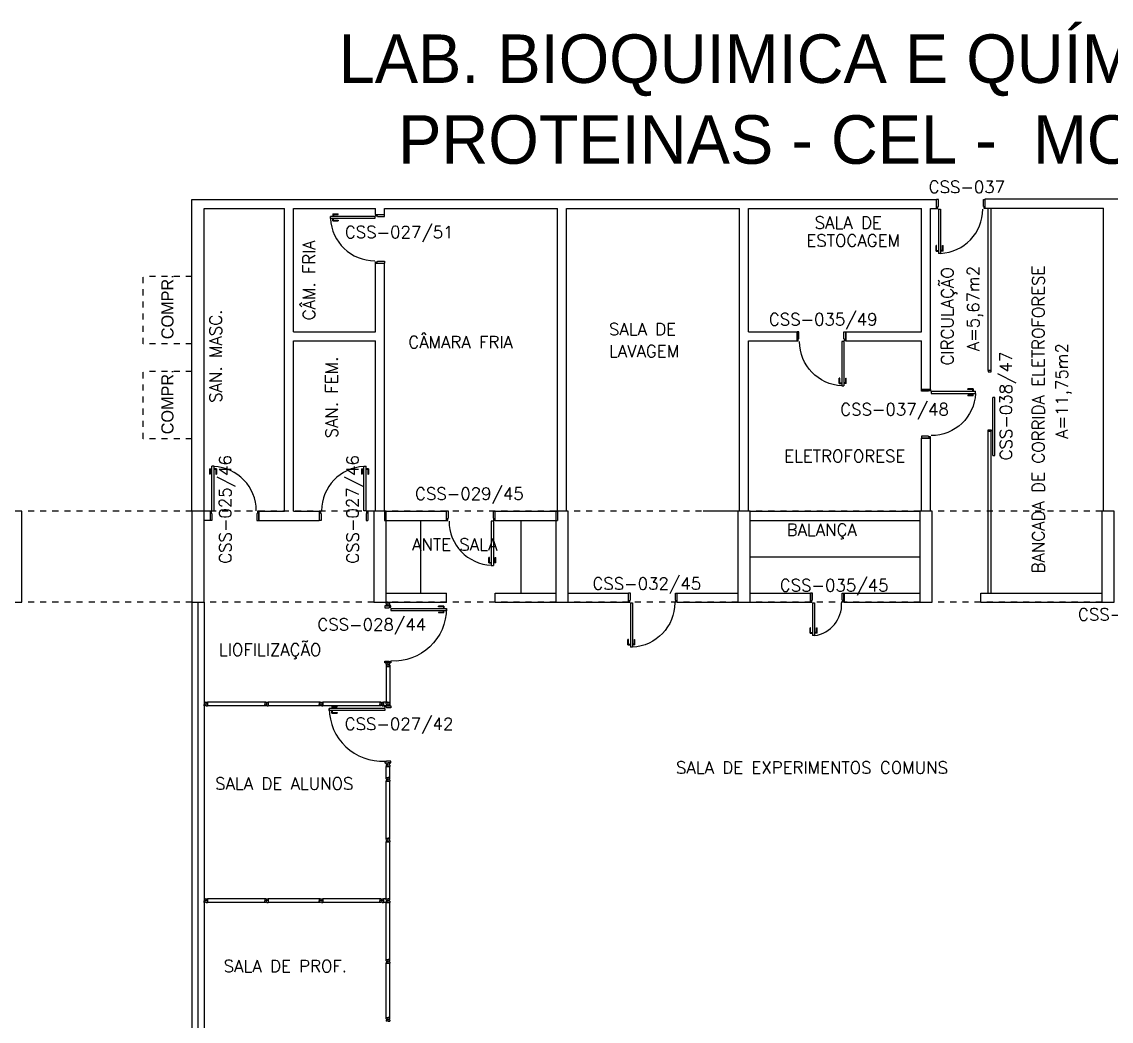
# Model space of a CAD drawing. Extents: x -248 to -11, y 347 to 447.
# Drawn here: x -213.07 to -195.11, y 398.67 to 415.15 of the extents above; entities that cross this region are included whole.
import ezdxf
from ezdxf.enums import TextEntityAlignment as Align

# ---------------------------------------------------------------- set-up
doc = ezdxf.new("R2010")
doc.units = 0
doc.header["$LTSCALE"] = 0.02
doc.header["$MEASUREMENT"] = 0
doc.linetypes.add('HIDDEN2', pattern=[0.1875, 0.125, -0.0625])
doc.layers.get('0').update_dxf_attribs({"linetype": 'CONTINUOUS'})
for name, color, linetype in [('ALV', 2, 'CONTINUOUS'), ('AREA', 2, 'CONTINUOUS'), ('BANC', 2, 'CONTINUOUS'), ('DIV', 2, 'CONTINUOUS'), ('ESQ', 1, 'CONTINUOUS'), ('ESTR', 3, 'CONTINUOUS'), ('JANELA', 1, 'CONTINUOUS'), ('PROJ', 1, 'HIDDEN2'), ('TEXTO', 2, 'CONTINUOUS'), ('TEXTO-ENDEREÇO', 2, 'CONTINUOUS'), ('USO', 2, 'CONTINUOUS')]:
    doc.layers.add(name, color=color, linetype=linetype)
doc.styles.add('UNB-100', font='simplex.shx', dxfattribs={"height": 0.2})
doc.styles.add('UNB-100-1', font='simplex.shx', dxfattribs={"height": 0.2})

# ---------------------------------------------------------------- blocks, each defined once
blk = doc.blocks.new('PILAR-SSS')
blk.add_lwpolyline([(0.003, -26.452), (0.003, -27.952), (0.203, -27.952), (0.203, -26.452)], close=True)
blk = doc.blocks.new('PDV2D-SSS')
for p, q in [((-0.148, 0.925), (-0.108, 0.925)), ((-0.148, 0.925), (-0.148, 0.835)), ((-0.138, 0.915), (-0.108, 0.915)), ((-0.138, 0.915), (-0.138, 0.835)), ((-0.106, 0.965), (-0.076, 0.965)), ((-0.106, 0.05), (-0.106, 0.965)), ((-0.076, 0.05), (-0.076, 0.965)), ((-0.034, 0.925), (-0.074, 0.925)), ((-0.044, 0.915), (-0.074, 0.915)), ((-0.044, 0.915), (-0.044, 0.835)), ((-0.034, 0.925), (-0.034, 0.835)), ((-0.138, 0.835), (-0.148, 0.835)), ((-0.044, 0.835), (-0.034, 0.835)), ((-0.95, 0.05), (-0.97, 0.05)), ((-0.97, 0.05), (-0.97, 0.035)), ((-0.97, 0.035), (-0.97, -0.035)), ((-0.95, 0.02), (-0.95, 0.05)), ((-0.95, 0.02), (-0.94, 0.02)), ((-0.94, -0.05), (-0.94, 0.02)), ((-0.076, 0.05), (-0.106, 0.05)), ((-0.051, 0.02), (-0.061, 0.02)), ((-0.061, -0.05), (-0.061, 0.02)), ((-0.051, 0.05), (-0.031, 0.05)), ((-0.051, 0.02), (-0.051, 0.05)), ((-0.031, 0.05), (-0.031, -0.05)), ((-0.97, -0.035), (-0.97, -0.05)), ((-0.97, -0.05), (-0.94, -0.05)), ((-0.031, -0.05), (-0.061, -0.05))]:
    blk.add_line(p, q)
at = {"color": 1}
blk.add_arc((-0.076, 0.1), 0.865, 90, 183.3214, dxfattribs=at)
blk = doc.blocks.new('DIVMT-SSS')
for p, q in [((-0.03, 0.008), (-0.03, 0.03)), ((-0.006, 0.03), (-0.03, 0.03)), ((-0.03, 0.008), (-0.02, 0.008)), ((-0.02, -0.008), (-0.02, 0.008)), ((-0.006, 0.02), (-0.006, 0.03)), ((0.006, 0.02), (-0.006, 0.02)), ((-0.005, 0), (0.005, 0)), ((0.005, 0), (-0.005, 0)), ((0, 0.005), (0, -0.005)), ((0, -0.005), (0, 0.005)), ((0.006, 0.03), (0.03, 0.03)), ((0.006, 0.02), (0.006, 0.03)), ((0.03, 0.008), (0.02, 0.008)), ((0.02, -0.008), (0.02, 0.008)), ((0.03, 0.008), (0.03, 0.03)), ((-0.03, -0.008), (-0.03, -0.03)), ((-0.03, -0.008), (-0.02, -0.008)), ((-0.03, -0.03), (-0.03, -0.97)), ((-0.03, -0.03), (-0.009, -0.03)), ((0.03, -0.03), (-0.03, -0.03)), ((-0.03, -0.03), (-0.006, -0.03)), ((-0.009, -0.03), (-0.027, -0.03)), ((-0.006, -0.02), (-0.006, -0.03)), ((-0.006, -0.02), (0.006, -0.02)), ((-0.006, -0.02), (-0.006, -0.03)), ((0.006, -0.02), (-0.006, -0.02)), ((0.005, -0.03), (-0.005, -0.03)), ((0.006, -0.02), (0.006, -0.03)), ((0.006, -0.02), (0.006, -0.03)), ((0.03, -0.03), (0.006, -0.03)), ((0.03, -0.008), (0.02, -0.008)), ((0.03, -0.008), (0.03, -0.03)), ((0.03, -0.03), (0.03, -0.97)), ((0.03, -0.97), (-0.03, -0.97)), ((-0.006, -0.98), (-0.006, -0.97)), ((-0.006, -0.98), (0.006, -0.98)), ((0.006, -1.001), (-0.006, -1.001)), ((0.005, -0.97), (-0.005, -0.97)), ((0, -0.994), (0, -1.007)), ((0, -1.02), (0, -1.021)), ((0.006, -0.98), (0.006, -0.97))]:
    blk.add_line(p, q)
blk = doc.blocks.new('MTT-SSS')
for p, q in [((-0.008, 0.03), (-0.03, 0.03)), ((-0.03, 0.03), (-0.03, 0.006)), ((-0.0185, 0.006), (-0.03, 0.006)), ((-0.0185, -0.006), (-0.0185, 0.006)), ((-0.008, 0.03), (-0.008, 0.02)), ((-0.008, 0.02), (0.008, 0.02)), ((-0.0051, 0), (0.0051, 0)), ((0, -0.0051), (0, 0.0051)), ((0.008, 0.03), (0.03, 0.03)), ((0.008, 0.03), (0.008, 0.02)), ((0.0205, -0.006), (0.0205, 0.006)), ((0.0205, 0.006), (0.03, 0.006)), ((0.03, 0.006), (0.03, 0.03)), ((-0.03, -0.03), (-0.03, -0.006)), ((-0.0185, -0.006), (-0.03, -0.006)), ((-0.008, -0.03), (-0.03, -0.03)), ((-0.008, -0.02), (0.008, -0.02)), ((-0.008, -0.03), (-0.008, -0.02)), ((0.008, -0.03), (0.008, -0.02)), ((0.008, -0.03), (0.03, -0.03)), ((0.0205, -0.006), (0.03, -0.006)), ((0.03, -0.006), (0.03, -0.03))]:
    blk.add_line(p, q)
blk = doc.blocks.new('DIV-SSS')
for p, q in [((-0.005, 0), (0.005, 0)), ((0, 0.005), (0, -0.005)), ((-0.03, -0.03), (-0.03, -0.97)), ((0.03, -0.03), (-0.03, -0.03)), ((-0.03, -0.03), (-0.009, -0.03)), ((-0.009, -0.03), (-0.027, -0.03)), ((-0.006, -0.02), (0.006, -0.02)), ((-0.006, -0.02), (-0.006, -0.03)), ((-0.005, -0.022), (0.005, -0.022)), ((-0.005, -0.022), (-0.005, -0.029)), ((0.005, -0.029), (-0.005, -0.029)), ((0.005, -0.03), (-0.005, -0.03)), ((0.005, -0.022), (0.005, -0.029)), ((0.006, -0.02), (0.006, -0.03)), ((0.03, -0.03), (0.03, -0.97)), ((0.03, -0.97), (-0.03, -0.97)), ((0.007, -0.999), (-0.007, -0.999)), ((-0.006, -0.98), (-0.006, -0.97)), ((-0.006, -0.98), (0.006, -0.98)), ((0.005, -0.97), (-0.005, -0.97)), ((0, -0.991), (0, -1.006)), ((0.006, -0.98), (0.006, -0.97))]:
    blk.add_line(p, q)
blk = doc.blocks.new('PD80-SSS')
at = {"color": 1}
for p, q in [((-0.777, 0.01), (-0.777, -0.03)), ((-0.777, 0.01), (-0.687, 0.01)), ((-0.687, 0), (-0.687, 0.01)), ((-0.777, -0.105), (-0.777, -0.065)), ((-0.777, -0.105), (-0.687, -0.105)), ((-0.767, 0), (-0.767, -0.03)), ((-0.767, 0), (-0.687, 0)), ((-0.767, -0.095), (-0.767, -0.065)), ((-0.767, -0.095), (-0.687, -0.095)), ((-0.687, -0.095), (-0.687, -0.105))]:
    blk.add_line(p, q, dxfattribs=at)
at = {"color": 2}
for p, q in [((-0.075, 0), (0.075, 0)), ((0.075, -0.03), (0.075, 0)), ((-0.817, -0.065), (-0.817, -0.03)), ((-0.085, -0.03), (-0.817, -0.03)), ((-0.085, -0.065), (-0.817, -0.065)), ((-0.085, -0.03), (-0.085, -0.065)), ((-0.075, 0), (-0.075, -0.02)), ((-0.075, -0.02), (-0.04, -0.02)), ((-0.04, -0.03), (-0.04, -0.02)), ((-0.04, -0.03), (0.075, -0.03)), ((-0.075, -0.781), (-0.04, -0.781)), ((-0.075, -0.801), (-0.075, -0.781)), ((-0.075, -0.801), (0.075, -0.801)), ((-0.075, -0.802), (0.075, -0.802)), ((-0.04, -0.771), (0.075, -0.771)), ((-0.04, -0.771), (-0.04, -0.781)), ((0.075, -0.771), (0.075, -0.801))]:
    blk.add_line(p, q, dxfattribs=at)
at = {"color": 1}
blk.add_arc((-0.085, -0.03), 0.731, 182.6571, 270, dxfattribs=at)
blk = doc.blocks.new('PE80-SSS')
for p, q in [((0.075, 0), (-0.075, 0)), ((-0.075, -0.03), (-0.075, 0)), ((0.075, 0), (0.075, -0.02)), ((0.777, 0.01), (0.687, 0.01)), ((0.687, 0), (0.687, 0.01)), ((0.777, 0.01), (0.777, -0.03)), ((0.04, -0.03), (-0.075, -0.03)), ((0.075, -0.02), (0.04, -0.02)), ((0.04, -0.03), (0.04, -0.02)), ((0.085, -0.03), (0.817, -0.03)), ((0.085, -0.03), (0.085, -0.065)), ((0.085, -0.065), (0.817, -0.065)), ((0.767, 0), (0.687, 0)), ((0.767, -0.095), (0.687, -0.095)), ((0.687, -0.095), (0.687, -0.105)), ((0.777, -0.105), (0.687, -0.105)), ((0.767, 0), (0.767, -0.03)), ((0.767, -0.095), (0.767, -0.065)), ((0.777, -0.105), (0.777, -0.065)), ((0.817, -0.065), (0.817, -0.03)), ((0.04, -0.771), (-0.075, -0.771)), ((-0.075, -0.771), (-0.075, -0.801)), ((0.075, -0.801), (-0.075, -0.801)), ((0.075, -0.802), (-0.075, -0.802)), ((0.04, -0.771), (0.04, -0.781)), ((0.075, -0.781), (0.04, -0.781)), ((0.075, -0.801), (0.075, -0.781))]:
    blk.add_line(p, q)
blk.add_arc((0.085, -0.03), 0.731, 270, 357.3429)

msp = doc.modelspace()

# ---------------------------------------------------------------- linework, layer by layer
at = {"layer": 'ALV'}
for p, q in [((-210.266, 412.221), (-197.991, 412.221)), ((-210.266, 407.077), (-210.266, 412.221)), ((-197.991, 412.071), (-197.991, 412.221)), ((-197.19, 412.229), (-191.991, 412.229)), ((-197.19, 412.079), (-197.19, 412.229)), ((-197.19, 412.079), (-195.241, 412.079)), ((-195.241, 407.077), (-195.241, 412.079)), ((-210.066, 407.077), (-210.066, 412.071)), ((-210.066, 412.071), (-208.741, 412.071)), ((-208.741, 407.077), (-208.741, 412.071)), ((-208.591, 412.071), (-207.241, 412.071)), ((-208.591, 410.036), (-208.591, 412.071)), ((-207.241, 411.971), (-207.241, 412.071)), ((-207.241, 411.971), (-207.091, 411.971)), ((-207.091, 412.071), (-204.241, 412.071)), ((-207.091, 411.971), (-207.091, 412.071)), ((-204.241, 407.077), (-204.241, 412.071)), ((-204.091, 407.077), (-204.091, 412.071)), ((-204.091, 412.071), (-201.241, 412.071)), ((-201.241, 407.077), (-201.241, 412.071)), ((-201.091, 412.071), (-198.241, 412.071)), ((-201.091, 410.036), (-201.091, 412.071)), ((-198.241, 410.036), (-198.241, 412.071)), ((-198.091, 409.086), (-198.091, 412.071)), ((-198.091, 412.071), (-197.991, 412.071)), ((-207.241, 411.169), (-207.091, 411.169)), ((-207.241, 410.036), (-207.241, 411.169)), ((-207.091, 407.077), (-207.091, 411.169)), ((-208.591, 410.036), (-207.241, 410.036)), ((-201.091, 410.036), (-200.291, 410.036)), ((-200.291, 410.036), (-200.291, 409.886)), ((-199.49, 410.036), (-198.241, 410.036)), ((-199.49, 410.036), (-199.49, 409.886)), ((-208.591, 407.077), (-208.591, 409.886)), ((-208.591, 409.886), (-207.241, 409.886)), ((-207.241, 407.077), (-207.241, 409.886)), ((-201.091, 407.077), (-201.091, 409.886)), ((-201.091, 409.886), (-200.291, 409.886)), ((-199.49, 409.886), (-198.241, 409.886)), ((-198.241, 409.086), (-198.241, 409.886)), ((-198.241, 409.086), (-198.091, 409.086)), ((-198.241, 407.077), (-198.241, 408.285)), ((-198.241, 408.285), (-198.091, 408.285)), ((-198.091, 407.077), (-198.091, 408.285)), ((-209.966, 407.077), (-210.066, 407.077)), ((-209.165, 407.077), (-208.741, 407.077)), ((-209.165, 406.927), (-209.165, 407.077)), ((-208.591, 407.077), (-208.168, 407.077)), ((-208.168, 407.077), (-208.168, 406.927)), ((-207.091, 407.077), (-207.091, 406.927)), ((-207.091, 407.077), (-206.068, 407.077)), ((-206.068, 406.927), (-206.068, 407.077)), ((-205.267, 407.077), (-204.241, 407.077)), ((-205.267, 406.927), (-205.267, 407.077)), ((-204.241, 407.077), (-204.241, 406.927)), ((-201.066, 407.077), (-198.266, 407.077)), ((-209.966, 406.927), (-210.066, 406.927)), ((-209.165, 406.927), (-208.168, 406.927)), ((-207.091, 406.927), (-206.068, 406.927)), ((-205.267, 406.927), (-204.241, 406.927)), ((-201.066, 406.927), (-198.266, 406.927)), ((-207.066, 405.727), (-206.068, 405.727)), ((-206.068, 405.577), (-206.068, 405.727)), ((-205.267, 405.727), (-204.266, 405.727)), ((-205.267, 405.577), (-205.267, 405.727)), ((-204.066, 405.727), (-203.068, 405.727)), ((-203.068, 405.577), (-203.068, 405.727)), ((-202.267, 405.727), (-201.266, 405.727)), ((-202.267, 405.577), (-202.267, 405.727)), ((-201.066, 405.727), (-200.068, 405.727)), ((-200.068, 405.727), (-200.068, 405.577)), ((-199.518, 405.727), (-198.266, 405.727)), ((-199.518, 405.577), (-199.518, 405.727)), ((-199.518, 405.727), (-199.518, 405.577)), ((-197.263, 405.727), (-195.266, 405.727)), ((-197.263, 405.577), (-197.263, 405.727)), ((-207.066, 405.577), (-206.068, 405.577)), ((-205.267, 405.577), (-204.266, 405.577)), ((-204.066, 405.577), (-203.068, 405.577)), ((-202.267, 405.577), (-201.266, 405.577)), ((-201.066, 405.577), (-200.068, 405.577)), ((-199.518, 405.577), (-198.266, 405.577)), ((-197.263, 405.577), (-195.266, 405.577))]:
    msp.add_line(p, q, dxfattribs=at)
at = {"layer": 'BANC'}
for p, q in [((-201.241, 407.077), (-201.841, 407.077)), ((-206.491, 405.727), (-206.491, 406.927)), ((-204.841, 405.727), (-204.841, 406.927)), ((-201.066, 406.327), (-198.266, 406.327))]:
    msp.add_line(p, q, dxfattribs=at)
at = {"layer": 'DIV'}
for p, q in [((-197.141, 409.399), (-197.141, 412.071)), ((-197.091, 409.399), (-197.091, 412.071)), ((-197.091, 409.399), (-197.141, 409.399)), ((-197.141, 405.727), (-197.141, 408.399)), ((-197.141, 408.399), (-197.091, 408.399)), ((-197.091, 405.727), (-197.091, 408.399)), ((-207.066, 405.555), (-207.066, 405.577)), ((-207.042, 405.577), (-207.066, 405.577)), ((-207.066, 405.555), (-207.056, 405.555)), ((-207.066, 405.539), (-207.056, 405.539)), ((-207.066, 405.539), (-207.066, 405.517)), ((-207.066, 405.517), (-207.042, 405.517)), ((-207.066, 405.517), (-207.006, 405.517)), ((-207.056, 405.539), (-207.056, 405.555)), ((-207.042, 405.568), (-207.042, 405.577)), ((-207.042, 405.568), (-207.03, 405.568)), ((-207.042, 405.547), (-207.031, 405.547)), ((-207.031, 405.547), (-207.042, 405.547)), ((-207.042, 405.527), (-207.03, 405.527)), ((-207.042, 405.527), (-207.042, 405.517)), ((-207.03, 405.527), (-207.042, 405.527)), ((-207.042, 405.527), (-207.042, 405.517)), ((-207.041, 405.517), (-207.031, 405.517)), ((-207.036, 405.542), (-207.036, 405.553)), ((-207.036, 405.553), (-207.036, 405.542)), ((-207.03, 405.568), (-207.03, 405.577)), ((-207.03, 405.577), (-207.006, 405.577)), ((-207.03, 405.527), (-207.03, 405.517)), ((-207.03, 405.527), (-207.03, 405.517)), ((-207.006, 405.517), (-207.03, 405.517)), ((-207.027, 405.517), (-207.009, 405.517)), ((-207.006, 405.517), (-207.027, 405.517)), ((-207.016, 405.539), (-207.016, 405.555)), ((-207.006, 405.555), (-207.016, 405.555)), ((-207.006, 405.539), (-207.016, 405.539)), ((-207.006, 405.555), (-207.006, 405.577)), ((-207.006, 405.539), (-207.006, 405.517)), ((-207.066, 404.556), (-207.066, 404.578)), ((-207.042, 404.578), (-207.066, 404.578)), ((-207.066, 404.556), (-207.056, 404.556)), ((-207.066, 404.54), (-207.056, 404.54)), ((-207.066, 404.54), (-207.066, 404.518)), ((-207.056, 404.54), (-207.056, 404.556)), ((-207.042, 404.569), (-207.042, 404.578)), ((-207.042, 404.569), (-207.03, 404.569)), ((-207.042, 404.548), (-207.031, 404.548)), ((-207.031, 404.548), (-207.042, 404.548)), ((-207.036, 404.543), (-207.036, 404.553)), ((-207.036, 404.553), (-207.036, 404.543)), ((-207.03, 404.569), (-207.03, 404.578)), ((-207.03, 404.578), (-207.006, 404.578)), ((-207.016, 404.54), (-207.016, 404.556)), ((-207.006, 404.556), (-207.016, 404.556)), ((-207.006, 404.54), (-207.016, 404.54)), ((-207.006, 404.556), (-207.006, 404.578)), ((-207.006, 404.54), (-207.006, 404.518)), ((-207.066, 404.518), (-207.042, 404.518)), ((-207.066, 404.518), (-207.006, 404.518)), ((-207.066, 404.518), (-207.066, 403.927)), ((-207.042, 404.528), (-207.03, 404.528)), ((-207.042, 404.528), (-207.042, 404.518)), ((-207.03, 404.528), (-207.042, 404.528)), ((-207.042, 404.528), (-207.042, 404.518)), ((-207.041, 404.518), (-207.031, 404.518)), ((-207.03, 404.528), (-207.03, 404.518)), ((-207.03, 404.528), (-207.03, 404.518)), ((-207.006, 404.518), (-207.03, 404.518)), ((-207.027, 404.518), (-207.009, 404.518)), ((-207.006, 404.518), (-207.027, 404.518)), ((-207.006, 404.518), (-207.006, 403.927)), ((-209.006, 403.927), (-209.006, 403.867)), ((-208.166, 403.927), (-209.006, 403.927)), ((-208.166, 403.867), (-209.006, 403.867)), ((-208.166, 403.927), (-208.166, 403.867)), ((-208.144, 403.927), (-208.166, 403.927)), ((-208.166, 403.927), (-208.166, 403.903)), ((-208.157, 403.903), (-208.166, 403.903)), ((-208.157, 403.903), (-208.166, 403.903)), ((-208.166, 403.902), (-208.166, 403.892)), ((-208.157, 403.891), (-208.166, 403.891)), ((-208.166, 403.867), (-208.166, 403.891)), ((-208.157, 403.891), (-208.166, 403.891)), ((-208.166, 403.867), (-208.166, 403.888)), ((-208.166, 403.888), (-208.166, 403.87)), ((-208.144, 403.867), (-208.166, 403.867)), ((-208.157, 403.891), (-208.157, 403.903)), ((-208.157, 403.903), (-208.157, 403.891)), ((-208.144, 403.927), (-208.144, 403.917)), ((-208.144, 403.917), (-208.128, 403.917)), ((-208.144, 403.877), (-208.128, 403.877)), ((-208.144, 403.867), (-208.144, 403.877)), ((-208.131, 403.897), (-208.141, 403.897)), ((-208.141, 403.897), (-208.131, 403.897)), ((-208.136, 403.892), (-208.136, 403.903)), ((-208.136, 403.903), (-208.136, 403.892)), ((-208.128, 403.927), (-208.106, 403.927)), ((-208.128, 403.927), (-208.128, 403.917)), ((-208.128, 403.867), (-208.128, 403.877)), ((-208.128, 403.867), (-208.106, 403.867)), ((-208.116, 403.903), (-208.106, 403.903)), ((-208.116, 403.903), (-208.116, 403.891)), ((-208.116, 403.891), (-208.106, 403.891)), ((-208.106, 403.903), (-208.106, 403.927)), ((-208.106, 403.891), (-208.106, 403.867)), ((-207.128, 403.897), (-207.143, 403.897)), ((-207.136, 403.905), (-207.136, 403.891)), ((-207.116, 403.903), (-207.107, 403.903)), ((-207.116, 403.891), (-207.116, 403.903)), ((-207.116, 403.891), (-207.107, 403.891)), ((-207.066, 403.927), (-207.107, 403.927)), ((-207.107, 403.927), (-207.107, 403.867)), ((-207.107, 403.902), (-207.107, 403.892)), ((-207.066, 403.867), (-207.107, 403.867)), ((-207.066, 403.927), (-207.006, 403.927)), ((-207.044, 403.927), (-207.066, 403.927)), ((-207.066, 403.903), (-207.066, 403.927)), ((-207.057, 403.903), (-207.066, 403.903)), ((-207.057, 403.891), (-207.066, 403.891)), ((-207.066, 403.891), (-207.066, 403.867)), ((-207.044, 403.867), (-207.066, 403.867)), ((-207.057, 403.903), (-207.057, 403.891)), ((-207.044, 403.927), (-207.044, 403.917)), ((-207.028, 403.917), (-207.044, 403.917)), ((-207.028, 403.877), (-207.044, 403.877)), ((-207.044, 403.867), (-207.044, 403.877)), ((-207.043, 403.897), (-207.03, 403.897)), ((-207.042, 403.918), (-207.042, 403.927)), ((-207.03, 403.918), (-207.042, 403.918)), ((-207.031, 403.897), (-207.042, 403.897)), ((-207.042, 403.897), (-207.031, 403.897)), ((-207.041, 403.927), (-207.031, 403.927)), ((-207.036, 403.904), (-207.036, 403.89)), ((-207.036, 403.903), (-207.036, 403.892)), ((-207.036, 403.892), (-207.036, 403.903)), ((-207.036, 403.878), (-207.036, 403.877)), ((-207.03, 403.918), (-207.03, 403.927)), ((-207.028, 403.927), (-207.028, 403.917)), ((-207.028, 403.927), (-207.006, 403.927)), ((-207.028, 403.867), (-207.028, 403.877)), ((-207.028, 403.867), (-207.006, 403.867)), ((-207.016, 403.903), (-207.016, 403.891)), ((-207.016, 403.903), (-207.006, 403.903)), ((-207.016, 403.891), (-207.016, 403.903)), ((-207.016, 403.903), (-207.006, 403.903)), ((-207.016, 403.891), (-207.006, 403.891)), ((-207.016, 403.891), (-207.006, 403.891)), ((-207.006, 403.927), (-207.006, 403.903)), ((-207.006, 403.927), (-207.006, 403.867)), ((-207.006, 403.902), (-207.006, 403.892)), ((-207.006, 403.867), (-207.006, 403.891)), ((-207.006, 403.888), (-207.006, 403.87)), ((-207.006, 403.867), (-207.006, 403.888)), ((-207.066, 402.928), (-207.042, 402.928)), ((-207.066, 402.906), (-207.066, 402.928)), ((-207.066, 402.928), (-207.006, 402.928)), ((-207.042, 402.919), (-207.042, 402.928)), ((-207.042, 402.919), (-207.042, 402.928)), ((-207.042, 402.919), (-207.03, 402.919)), ((-207.03, 402.919), (-207.042, 402.919)), ((-207.041, 402.928), (-207.031, 402.928)), ((-207.036, 402.918), (-207.036, 402.919)), ((-207.03, 402.919), (-207.03, 402.928)), ((-207.006, 402.928), (-207.03, 402.928)), ((-207.03, 402.919), (-207.03, 402.928)), ((-207.027, 402.928), (-207.009, 402.928)), ((-207.006, 402.928), (-207.027, 402.928)), ((-207.006, 402.906), (-207.006, 402.928)), ((-207.066, 402.906), (-207.056, 402.906)), ((-207.066, 402.89), (-207.056, 402.89)), ((-207.066, 402.89), (-207.066, 402.868)), ((-207.066, 402.686), (-207.066, 402.868)), ((-207.066, 402.868), (-207.006, 402.868)), ((-207.042, 402.868), (-207.066, 402.868)), ((-207.056, 402.906), (-207.056, 402.89)), ((-207.043, 402.899), (-207.03, 402.899)), ((-207.042, 402.878), (-207.042, 402.868)), ((-207.03, 402.878), (-207.042, 402.878)), ((-207.042, 402.878), (-207.03, 402.878)), ((-207.042, 402.878), (-207.042, 402.868)), ((-207.041, 402.868), (-207.031, 402.868)), ((-207.036, 402.892), (-207.036, 402.905)), ((-207.03, 402.878), (-207.03, 402.868)), ((-207.03, 402.878), (-207.03, 402.868)), ((-207.03, 402.868), (-207.006, 402.868)), ((-207.006, 402.906), (-207.016, 402.906)), ((-207.016, 402.906), (-207.016, 402.89)), ((-207.006, 402.89), (-207.016, 402.89)), ((-207.006, 402.89), (-207.006, 402.868)), ((-207.006, 402.686), (-207.006, 402.868)), ((-207.066, 402.686), (-207.042, 402.686)), ((-207.066, 402.664), (-207.066, 402.686)), ((-207.066, 402.686), (-207.006, 402.686)), ((-207.066, 402.664), (-207.056, 402.664)), ((-207.066, 402.648), (-207.056, 402.648)), ((-207.066, 402.648), (-207.066, 402.626)), ((-207.042, 402.626), (-207.066, 402.626)), ((-207.056, 402.664), (-207.056, 402.648)), ((-207.042, 402.677), (-207.042, 402.686)), ((-207.042, 402.677), (-207.042, 402.686)), ((-207.042, 402.677), (-207.03, 402.677)), ((-207.03, 402.677), (-207.042, 402.677)), ((-207.042, 402.656), (-207.031, 402.656)), ((-207.031, 402.656), (-207.042, 402.656)), ((-207.042, 402.636), (-207.03, 402.636)), ((-207.042, 402.636), (-207.042, 402.626)), ((-207.041, 402.686), (-207.031, 402.686)), ((-207.036, 402.662), (-207.036, 402.651)), ((-207.036, 402.651), (-207.036, 402.662)), ((-207.03, 402.677), (-207.03, 402.686)), ((-207.006, 402.686), (-207.03, 402.686)), ((-207.03, 402.677), (-207.03, 402.686)), ((-207.03, 402.636), (-207.03, 402.626)), ((-207.03, 402.626), (-207.006, 402.626)), ((-207.027, 402.686), (-207.009, 402.686)), ((-207.006, 402.686), (-207.027, 402.686)), ((-207.006, 402.664), (-207.016, 402.664)), ((-207.016, 402.664), (-207.016, 402.648)), ((-207.006, 402.648), (-207.016, 402.648)), ((-207.006, 402.664), (-207.006, 402.686)), ((-207.006, 402.648), (-207.006, 402.626)), ((-209.006, 400.686), (-209.006, 400.626)), ((-208.166, 400.686), (-209.006, 400.686)), ((-208.166, 400.626), (-209.006, 400.626)), ((-208.166, 400.686), (-208.166, 400.662)), ((-208.144, 400.686), (-208.166, 400.686)), ((-208.166, 400.686), (-208.166, 400.626)), ((-208.157, 400.662), (-208.166, 400.662)), ((-208.157, 400.662), (-208.166, 400.662)), ((-208.166, 400.661), (-208.166, 400.651)), ((-208.157, 400.65), (-208.166, 400.65)), ((-208.166, 400.626), (-208.166, 400.65)), ((-208.157, 400.65), (-208.166, 400.65)), ((-208.166, 400.647), (-208.166, 400.629)), ((-208.166, 400.626), (-208.166, 400.647)), ((-208.144, 400.626), (-208.166, 400.626)), ((-208.157, 400.662), (-208.157, 400.65)), ((-208.157, 400.65), (-208.157, 400.662)), ((-208.144, 400.686), (-208.144, 400.676)), ((-208.144, 400.676), (-208.128, 400.676)), ((-208.144, 400.626), (-208.144, 400.636)), ((-208.144, 400.636), (-208.128, 400.636)), ((-208.141, 400.656), (-208.131, 400.656)), ((-208.131, 400.656), (-208.141, 400.656)), ((-208.136, 400.662), (-208.136, 400.651)), ((-208.136, 400.651), (-208.136, 400.662)), ((-208.128, 400.686), (-208.128, 400.676)), ((-208.128, 400.686), (-208.106, 400.686)), ((-208.128, 400.626), (-208.128, 400.636)), ((-208.128, 400.626), (-208.106, 400.626)), ((-208.116, 400.662), (-208.116, 400.65)), ((-208.116, 400.662), (-208.106, 400.662)), ((-208.116, 400.65), (-208.106, 400.65)), ((-208.106, 400.662), (-208.106, 400.686)), ((-208.106, 400.65), (-208.106, 400.626)), ((-207.128, 400.656), (-207.143, 400.656)), ((-207.136, 400.664), (-207.136, 400.65)), ((-207.116, 400.65), (-207.116, 400.662)), ((-207.116, 400.662), (-207.107, 400.662)), ((-207.116, 400.65), (-207.107, 400.65)), ((-207.107, 400.686), (-207.107, 400.626)), ((-207.066, 400.686), (-207.107, 400.686)), ((-207.107, 400.661), (-207.107, 400.651)), ((-207.066, 400.626), (-207.107, 400.626)), ((-207.066, 399.626), (-207.006, 399.626)), ((-207.066, 398.727), (-207.066, 399.626)), ((-207.043, 399.657), (-207.03, 399.657)), ((-207.042, 399.636), (-207.042, 399.626)), ((-207.03, 399.636), (-207.042, 399.636)), ((-207.041, 399.626), (-207.031, 399.626)), ((-207.036, 399.676), (-207.036, 399.677)), ((-207.036, 399.65), (-207.036, 399.664)), ((-207.03, 399.636), (-207.03, 399.626)), ((-207.006, 398.727), (-207.006, 399.626)), ((-207.066, 398.727), (-207.006, 398.727)), ((-207.066, 398.705), (-207.066, 398.727)), ((-207.066, 398.727), (-207.042, 398.727)), ((-207.066, 398.705), (-207.056, 398.705)), ((-207.066, 398.689), (-207.066, 398.667)), ((-207.066, 398.689), (-207.056, 398.689)), ((-207.042, 398.667), (-207.066, 398.667)), ((-207.056, 398.705), (-207.056, 398.689)), ((-207.042, 398.718), (-207.042, 398.727)), ((-207.042, 398.718), (-207.042, 398.727)), ((-207.03, 398.718), (-207.042, 398.718)), ((-207.042, 398.718), (-207.03, 398.718)), ((-207.031, 398.697), (-207.042, 398.697)), ((-207.042, 398.697), (-207.031, 398.697)), ((-207.042, 398.677), (-207.042, 398.667)), ((-207.042, 398.677), (-207.03, 398.677)), ((-207.041, 398.727), (-207.031, 398.727)), ((-207.036, 398.692), (-207.036, 398.703)), ((-207.036, 398.703), (-207.036, 398.692)), ((-207.03, 398.718), (-207.03, 398.727)), ((-207.006, 398.727), (-207.03, 398.727)), ((-207.03, 398.718), (-207.03, 398.727)), ((-207.03, 398.677), (-207.03, 398.667)), ((-207.03, 398.667), (-207.006, 398.667)), ((-207.006, 398.727), (-207.027, 398.727)), ((-207.027, 398.727), (-207.009, 398.727)), ((-207.016, 398.705), (-207.016, 398.689)), ((-207.006, 398.705), (-207.016, 398.705)), ((-207.006, 398.689), (-207.016, 398.689)), ((-207.006, 398.705), (-207.006, 398.727)), ((-207.006, 398.689), (-207.006, 398.667))]:
    msp.add_line(p, q, dxfattribs=at)
at = {"layer": 'ESQ'}
for p, q in [((-200.038, 405.727), (-200.068, 405.727)), ((-200.068, 405.577), (-200.068, 405.727)), ((-200.038, 405.612), (-200.048, 405.612)), ((-200.048, 405.577), (-200.048, 405.612)), ((-200.038, 405.612), (-200.038, 405.727)), ((-199.549, 405.727), (-199.519, 405.727)), ((-199.549, 405.612), (-199.549, 405.727)), ((-199.549, 405.612), (-199.539, 405.612)), ((-199.539, 405.577), (-199.539, 405.612)), ((-199.519, 405.577), (-199.519, 405.727)), ((-210.266, 405.577), (-210.266, 390.567)), ((-210.166, 405.577), (-210.166, 390.567)), ((-210.066, 405.577), (-210.066, 390.567)), ((-200.068, 405.577), (-200.048, 405.577)), ((-200.038, 405.567), (-200.003, 405.567)), ((-200.038, 405.567), (-200.038, 405.027)), ((-200.003, 405.567), (-200.003, 405.027)), ((-199.519, 405.577), (-199.539, 405.577)), ((-200.068, 405.157), (-200.078, 405.157)), ((-200.078, 405.067), (-200.078, 405.157)), ((-200.068, 405.077), (-200.068, 405.157)), ((-200.068, 405.077), (-200.038, 405.077)), ((-199.973, 405.077), (-200.003, 405.077)), ((-199.973, 405.157), (-199.963, 405.157)), ((-199.973, 405.077), (-199.973, 405.157)), ((-199.963, 405.067), (-199.963, 405.157)), ((-200.078, 405.067), (-200.038, 405.067)), ((-200.003, 405.027), (-200.038, 405.027)), ((-199.963, 405.067), (-200.003, 405.067))]:
    msp.add_line(p, q, dxfattribs=at)
msp.add_arc((-200.074, 405.54), 0.517, 277.8026, 2.9898, dxfattribs=at)
at = {"layer": 'JANELA', "color": 3}
for p, q in [((-197.141, 409.399), (-197.141, 409.379)), ((-197.091, 409.379), (-197.091, 409.399)), ((-197.141, 409.379), (-197.091, 409.379)), ((-197.034, 408.956), (-197.064, 408.956)), ((-197.064, 407.996), (-197.064, 408.956)), ((-197.034, 407.996), (-197.034, 408.956)), ((-197.141, 408.419), (-197.091, 408.419)), ((-197.141, 408.399), (-197.141, 408.419)), ((-197.091, 408.419), (-197.091, 408.399)), ((-197.064, 407.996), (-197.034, 407.996))]:
    msp.add_line(p, q, dxfattribs=at)
at = {"layer": 'PROJ'}
for p, q in [((-210.266, 410.949), (-211.07, 410.949)), ((-211.07, 409.838), (-211.07, 410.949)), ((-210.265, 409.838), (-211.07, 409.838)), ((-210.266, 409.382), (-211.07, 409.382)), ((-211.07, 408.27), (-211.07, 409.382)), ((-210.265, 408.27), (-211.07, 408.27)), ((-210.266, 407.077), (-213.066, 407.077)), ((-207.266, 407.077), (-210.066, 407.077)), ((-204.266, 407.077), (-207.066, 407.077)), ((-201.266, 407.077), (-204.066, 407.077)), ((-198.266, 407.077), (-201.066, 407.077)), ((-195.266, 407.077), (-198.066, 407.077)), ((-210.266, 405.577), (-213.066, 405.577)), ((-207.266, 405.577), (-210.066, 405.577)), ((-204.266, 405.577), (-207.066, 405.577)), ((-201.266, 405.577), (-204.066, 405.577)), ((-198.266, 405.577), (-201.066, 405.577)), ((-195.266, 405.577), (-198.066, 405.577))]:
    msp.add_line(p, q, dxfattribs=at)

# ---------------------------------------------------------------- block references
at = {"layer": 'ALV', "xscale": -1, "rotation": 90.00000002350312}
msp.add_blockref('PE80-SSS', (-203.068, 405.652), dxfattribs=at)
at = {"layer": 'DIV', "xscale": -1, "rotation": 270.0000000235032}
for name, p in [('PDV2D-SSS', (-207.036, 405.548)), ('DIV-SSS', (-209.036, 403.897)), ('DIVMT-SSS', (-207.136, 403.897)), ('DIV-SSS', (-209.036, 400.656)), ('DIVMT-SSS', (-207.136, 400.656))]:
    msp.add_blockref(name, p, dxfattribs=at)
at = {"layer": 'DIV'}
for p in [(-210.036, 403.897), (-209.036, 403.897), (-210.036, 400.656), (-209.036, 400.656)]:
    msp.add_blockref('MTT-SSS', p, dxfattribs=at)
for name, p, rotation in [('PDV2D-SSS', (-207.036, 403.898), 89.99999997649688), ('DIVMT-SSS', (-207.036, 401.656), 179.9999999764969), ('DIVMT-SSS', (-207.036, 400.656), 179.9999999764969), ('DIVMT-SSS', (-207.036, 399.656), 179.9999999764969)]:
    msp.add_blockref(name, p, dxfattribs=dict(at, rotation=rotation))
at = {"layer": 'ESQ'}
for name, p, rotation in [('PD80-SSS', (-197.991, 412.146), 89.99999997649687), ('PD80-SSS', (-207.166, 411.971), 359.9999999764968), ('PE80-SSS', (-209.966, 407.002), 89.99999997649687), ('PD80-SSS', (-207.366, 407.002), 269.9999999764969), ('PE80-SSS', (-205.267, 407.002), 269.9999999764969)]:
    msp.add_blockref(name, p, dxfattribs=dict(at, rotation=rotation))
at = {"layer": 'ESQ', "xscale": -1, "rotation": 270.0000000235032}
msp.add_blockref('PD80-SSS', (-199.49, 409.961), dxfattribs=at)
at = {"layer": 'ESQ', "xscale": -1}
msp.add_blockref('PD80-SSS', (-198.166, 409.086), dxfattribs=at)
at = {"layer": 'ESTR'}
for p in [(-213.269, 433.53), (-210.269, 433.53), (-207.269, 433.53), (-204.269, 433.53), (-201.269, 433.53), (-198.269, 433.53), (-195.269, 433.53)]:
    msp.add_blockref('PILAR-SSS', p, dxfattribs=at)

# ---------------------------------------------------------------- texts
at = {"layer": 'AREA', "style": 'UNB-100'}
for s, p in [('A=5,67m2', (-197.288, 409.719)), ('A=11,75m2', (-195.829, 408.273))]:
    msp.add_text(s, height=0.2, rotation=90, dxfattribs=at).set_placement(p)
at = {"layer": 'TEXTO', "style": 'UNB-100'}
for s, rotation, p in [('SALA DE ', 360, (-200.001, 411.738)), ('CÂM. FRIA', 90, (-208.236, 410.228)), ('ESTOCAGEM', 360, (-200.138, 411.442)), ('CIRCULAÇÃO', 90, (-197.714, 409.484)), ('BANCADA DE CORRIDA ELETROFORESE', 90, (-196.215, 406.055)), ('SAN. MASC.', 90, (-209.774, 408.869)), ('SALA DE', 360, (-203.392, 409.981)), ('CÂMARA FRIA', 360, (-206.699, 409.768)), ('LAVAGEM', 360, (-203.392, 409.618)), ('SAN. FEM.', 90, (-207.862, 408.283)), ('ELETROFORESE', 360, (-200.504, 407.889)), ('BALANÇA', 360, (-200.464, 406.672)), ('ANTE SALA', 360, (-206.637, 406.429)), ('LIOFILIZAÇÃO', 360, (-209.821, 404.695)), ('SALA DE EXPERIMENTOS COMUNS', 360, (-202.287, 402.75)), ('SALA DE ALUNOS', 360, (-209.883, 402.487)), ('SALA DE PROF.', 360, (-209.741, 399.476))]:
    msp.add_text(s, height=0.2, rotation=rotation, dxfattribs=at).set_placement(p)
at = {"layer": 'TEXTO-ENDEREÇO', "style": 'UNB-100-1'}
for s, rotation, p in [('CSS-037', 360, (-197.493, 412.327)), ('CSS-027/51', 360, (-206.849, 411.581)), ('CSS-035/49', 360, (-199.861, 410.143)), ('CSS-038/47', 90, (-196.75, 408.814)), ('CSS-037/48', 360, (-198.685, 408.658)), ('CSS-025/46', 90, (-209.617, 407.108)), ('CSS-027/46', 90, (-207.517, 407.108)), ('CSS-029/45', 360, (-205.692, 407.267)), ('CSS-032/45', 360, (-202.768, 405.785)), ('CSS-035/45', 360, (-199.68, 405.757)), ('CSS-040/45', 360, (-194.766, 405.276)), ('CSS-028/44', 360, (-207.301, 405.11)), ('CSS-027/42', 360, (-206.852, 403.471))]:
    msp.add_text(s, height=0.2, rotation=rotation, dxfattribs=at).set_placement(p, align=Align.CENTER)
at = {"layer": 'USO'}
for p in [(-210.569, 409.915), (-210.569, 408.347)]:
    msp.add_text('COMPR.', height=0.2, rotation=90, dxfattribs=at).set_placement(p)
at = {"layer": 'USO', "insert": (-199.495, 414.942), "char_height": 0.8, "width": 20.8, "attachment_point": 2}
msp.add_mtext('LAB. BIOQUIMICA E QUÍMICA DE PROTEINAS - CEL -  MOD. 02', dxfattribs=at)

doc.saveas('drawing.dxf')
